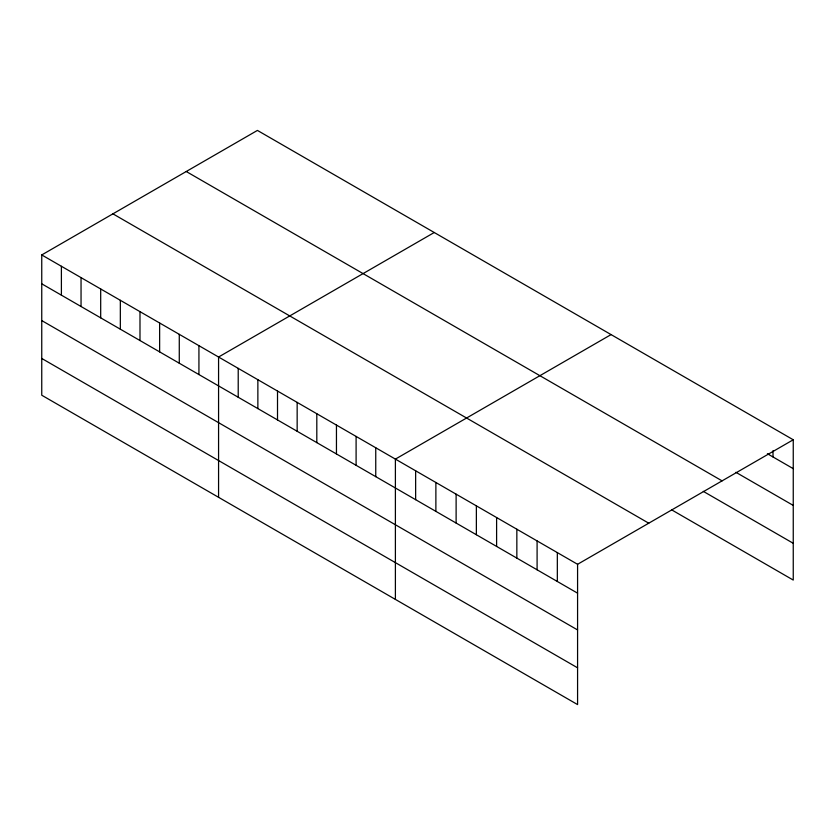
<?xml version="1.0" encoding="UTF-8"?>
<svg xmlns="http://www.w3.org/2000/svg" width="835" height="835" viewBox="0 0 835 835"><rect width="100%" height="100%" fill="white"/><g stroke="black" fill="none" stroke-linecap="round" stroke-linejoin="round"><path stroke-width="1.25" d="M41.75 254.936L577.58 564.293L577.58 704.583L41.75 395.226L41.75 254.936L257.42 130.417L793.25 439.774L793.25 580.064L671.799 509.934M434.242 232.506L218.572 357.025L218.572 497.305M611.074 334.595L395.393 459.114L395.393 599.394M577.58 564.293L793.25 439.774M767.386 453.718L793.25 468.654M735.896 472.307L793.25 505.415M186.247 171.509L722.077 480.866M703.289 491.356L793.25 543.293M112.923 213.843L648.753 523.201M41.75 283.817L577.58 593.174M41.75 320.577L577.58 629.934M41.75 358.455L577.58 667.812M773.012 450.691L773.012 456.964M557.331 552.613L557.331 581.484M537.093 540.923L537.093 569.804M516.844 529.233L516.844 558.114M496.606 517.554L496.606 546.424M476.367 505.864L476.367 534.734M456.119 494.174L456.119 523.054M435.88 482.484L435.88 511.364M415.642 470.804L415.642 499.674M375.75 447.769L375.75 476.649M356.096 436.434L356.096 465.304M336.453 425.088L336.453 453.958M316.809 413.742L316.809 442.623M297.156 402.397L297.156 431.277M277.512 391.051L277.512 419.932M257.869 379.716L257.869 408.586M238.215 368.371L238.215 397.251M198.928 345.68L198.928 374.56M179.274 334.344L179.274 363.215M159.631 322.999L159.631 351.879M139.988 311.653L139.988 340.534M120.334 300.308L120.334 329.188M100.691 288.973L100.691 317.843M81.047 277.627L81.047 306.508M61.393 266.281L61.393 295.162"/></g></svg>
